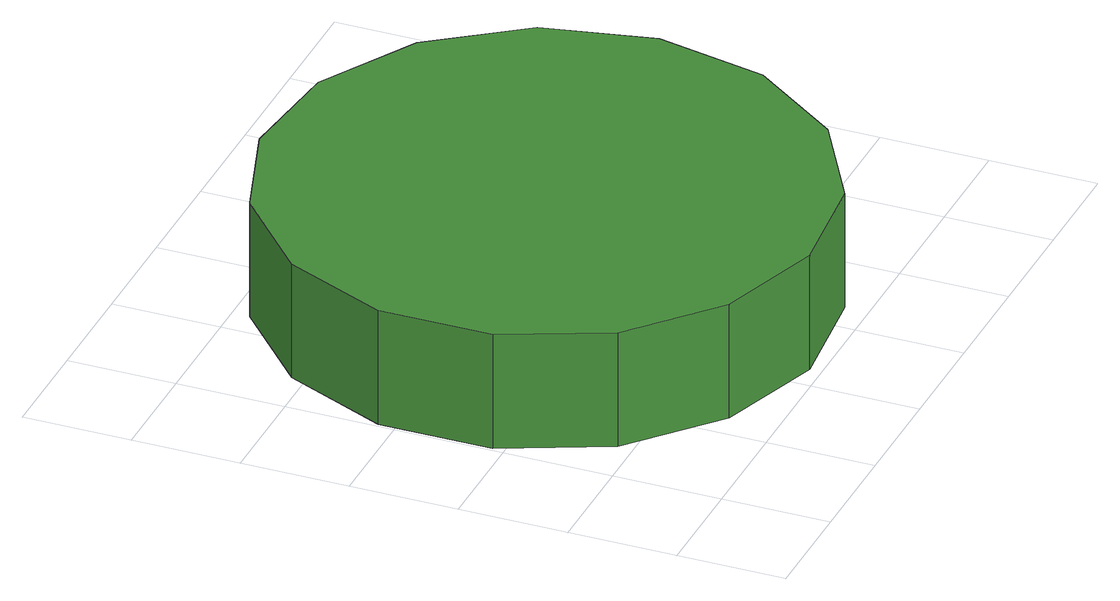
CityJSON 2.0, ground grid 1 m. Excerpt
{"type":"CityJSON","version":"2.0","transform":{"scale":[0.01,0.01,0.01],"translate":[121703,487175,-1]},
"CityObjects":{
"tree1":{"type":"SolitaryVegetationObject","attributes":{"function":"something"},"geometry":[{"type":"MultiSurface","lod":"1","boundaries":[[[0,1,2,3,4,5,6,7,8,9,10,11,12,13,14]],[[15,16,17,18,19,20,21,22,23,24,25,26,27,28,29]],[[0,29,28,1]],[[1,28,27,2]],[[2,27,26,3]],[[3,26,25,4]],[[4,25,24,5]],[[5,24,23,6]],[[6,23,22,7]],[[7,22,21,8]],[[8,21,20,9]],[[9,20,19,10]],[[10,19,18,11]],[[11,18,17,12]],[[12,17,16,13]],[[13,16,15,14]],[[14,15,29,0]]]}]}
},
"vertices":[
[507,264,157],[485,367,157],[423,452,157],[331,505,157],[226,516,157],[126,484,157],[47,413,157],[4,316,157],[4,211,157],[47,114,157],[126,44,157],[226,11,157],[331,22,157],[423,75,157],[485,160,157],[485,160,44],[423,75,44],[331,22,44],[226,11,44],[126,44,44],[47,114,44],[4,211,44],[4,316,44],[47,413,44],[126,484,44],[226,516,44],[331,505,44],[423,452,44],[485,367,44],[507,264,44]
]}
